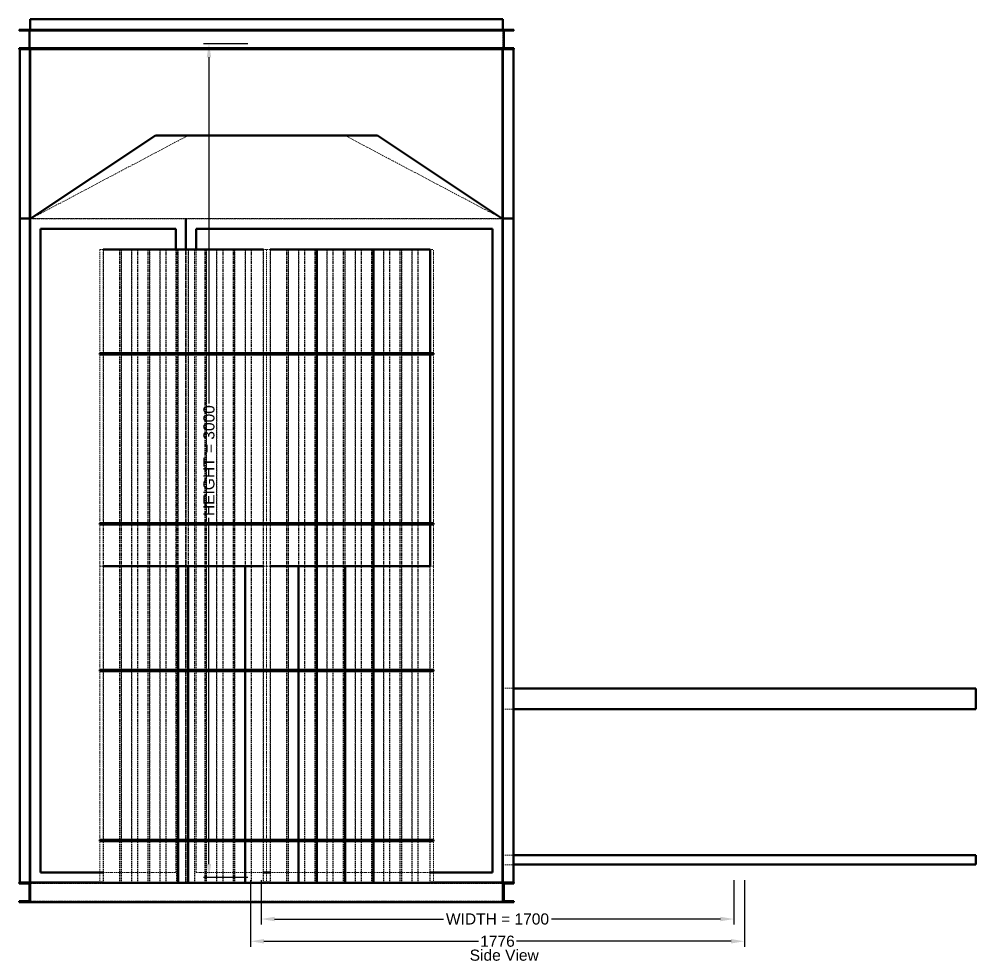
# Model space of a CAD drawing. Header units: millimetres. Extents: x 83 to 15238, y 375 to 10875.
# Drawn here: x 83 to 3525, y 7358 to 10748 of the extents above; entities that cross this region are included whole.
import ezdxf

# ---------------------------------------------------------------- set-up
doc = ezdxf.new("R2010")
doc.units = ezdxf.units.MM
doc.linetypes.add('Hidden', pattern=[15, 5, -3, 5, -2])
for name, color, linetype, lineweight in [('Default', 7, 'Continuous', 50), ('Edges', 7, 'Hidden', 15), ('HiddenEdges', 2, 'Hidden', 15), ('HiddenSilhouettes', 2, 'Hidden', 15), ('HiddenWires', 7, 'Hidden', 15), ('Silhouettes', 7, 'Continuous', 50), ('Wires', 7, 'Hidden', 15)]:
    doc.layers.add(name, color=color, linetype=linetype, lineweight=lineweight)
doc.layers.add('Dimension', color=7, linetype='Continuous', lineweight=50, true_color=0x6495ed)
doc.styles.add('Default', font='arial.ttf')
doc.dimstyles.get("Standard").update_dxf_attribs({"dimtxt": 0.18, "dimasz": 0.18, "dimexe": 0.18, "dimexo": 0.0625, "dimgap": 0.09, "dimtad": 0, "dimtih": 1, "dimtoh": 1, "dimdec": 4, "dimzin": 0, "dimdsep": 46, "dimtxsty": 'Standard', "dimcen": 0.09, "dimadec": 0, "dimazin": 0, "dimtfac": 1, "dimtdec": 4, "dimtofl": 0, "dimtmove": 0, "dimatfit": 3, "dimfxl": 1, "dimtolj": 1, "dimtzin": 0, "dimarcsym": 0})

# ---------------------------------------------------------------- blocks, each defined once
blk = doc.blocks.new('Left')
at = {"layer": 'Edges'}
for points in [[(-1680.8, 869.8), (-1113.6, 1169.8)], [(-548, 1169.8), (18, 870.4)]]:
    blk.add_lwpolyline(points, dxfattribs=at)
for points in [[(-1418.3, 386.8, 0), (-1418.3, 759.8, 0)], [(-1352.3, 386.8, 0), (-1352.3, 759.8, 0)], [(-1316.3, 386.8, 0), (-1316.3, 759.8, 0)], [(-1250.3, 386.8, 0), (-1250.3, 759.8, 0)], [(-1214.3, 386.8, 0), (-1214.3, 759.8, 0)], [(-1148.3, 386.8, 0), (-1148.3, 759.8, 0)], [(-1112.3, 386.8, 0), (-1112.3, 759.8, 0)], [(-1046.3, 386.8, 0), (-1046.3, 759.8, 0)], [(-1010.3, 386.8, 0), (-1010.3, 759.8, 0)], [(-944.3, 386.8, 0), (-944.3, 759.8, 0)], [(-908.3, 386.8, 0), (-908.3, 759.8, 0)], [(-842.3, 386.8, 0), (-842.3, 759.8, 0)], [(-818.3, 386.8, 0), (-818.3, 759.8, 0)], [(-752.3, 386.8, 0), (-752.3, 759.8, 0)], [(-716.3, 386.8, 0), (-716.3, 759.8, 0)], [(-614.3, 386.8, 0), (-614.3, 759.8, 0)], [(-548.3, 386.8, 0), (-548.3, 759.8, 0)], [(-512.3, 386.8, 0), (-512.3, 759.8, 0)], [(-410.3, 386.8, 0), (-410.3, 759.8, 0)], [(-344.3, 386.8, 0), (-344.3, 759.8, 0)], [(-308.3, 386.8, 0), (-308.3, 759.8, 0)], [(-1418.3, -225.2, 0), (-1418.3, 381.8, 0)], [(-1352.3, -225.2, 0), (-1352.3, 381.8, 0)], [(-1316.3, -225.2, 0), (-1316.3, 381.8, 0)], [(-1250.3, -225.2, 0), (-1250.3, 381.8, 0)], [(-1214.3, -225.2, 0), (-1214.3, 381.8, 0)], [(-1148.3, -225.2, 0), (-1148.3, 381.8, 0)], [(-1112.3, -225.2, 0), (-1112.3, 381.8, 0)], [(-1046.3, -225.2, 0), (-1046.3, 381.8, 0)], [(-1010.3, -225.2, 0), (-1010.3, 381.8, 0)], [(-944.3, -225.2, 0), (-944.3, 381.8, 0)], [(-908.3, -225.2, 0), (-908.3, 381.8, 0)], [(-842.3, -225.2, 0), (-842.3, 381.8, 0)], [(-818.3, -225.2, 0), (-818.3, 381.8, 0)], [(-752.3, -225.2, 0), (-752.3, 381.8, 0)], [(-716.3, -225.2, 0), (-716.3, 381.8, 0)], [(-614.3, -225.2, 0), (-614.3, 381.8, 0)], [(-548.3, -225.2, 0), (-548.3, 381.8, 0)], [(-512.3, -225.2, 0), (-512.3, 381.8, 0)], [(-410.3, -225.2, 0), (-410.3, 381.8, 0)], [(-344.3, -225.2, 0), (-344.3, 381.8, 0)], [(-308.3, -225.2, 0), (-308.3, 381.8, 0)], [(-1418.3, -380.2, 0), (-1418.3, -230.2, 0)], [(-1352.3, -380.2, 0), (-1352.3, -230.2, 0)], [(-1316.3, -380.2, 0), (-1316.3, -230.2, 0)], [(-1250.3, -380.2, 0), (-1250.3, -230.2, 0)], [(-1214.3, -380.2, 0), (-1214.3, -230.2, 0)], [(-1148.3, -380.2, 0), (-1148.3, -230.2, 0)], [(-1112.3, -380.2, 0), (-1112.3, -230.2, 0)], [(-1046.3, -380.2, 0), (-1046.3, -230.2, 0)], [(-1010.3, -380.2, 0), (-1010.3, -230.2, 0)], [(-944.3, -380.2, 0), (-944.3, -230.2, 0)], [(-908.3, -380.2, 0), (-908.3, -230.2, 0)], [(-842.3, -380.2, 0), (-842.3, -230.2, 0)], [(-818.3, -380.2, 0), (-818.3, -230.2, 0)], [(-752.3, -380.2, 0), (-752.3, -230.2, 0)], [(-716.3, -380.2, 0), (-716.3, -230.2, 0)], [(-614.3, -380.2, 0), (-614.3, -230.2, 0)], [(-548.3, -380.2, 0), (-548.3, -230.2, 0)], [(-512.3, -380.2, 0), (-512.3, -230.2, 0)], [(-410.3, -380.2, 0), (-410.3, -230.2, 0)], [(-344.3, -380.2, 0), (-344.3, -230.2, 0)], [(-308.3, -380.2, 0), (-308.3, -230.2, 0)], [(-1418.3, -753.2, 0), (-1418.3, -380.2, 0)], [(-1352.3, -753.2, 0), (-1352.3, -380.2, 0)], [(-1316.3, -753.2, 0), (-1316.3, -380.2, 0)], [(-1250.3, -753.2, 0), (-1250.3, -380.2, 0)], [(-1214.3, -753.2, 0), (-1214.3, -380.2, 0)], [(-1046.3, -753.2, 0), (-1046.3, -380.2, 0)], [(-1010.3, -753.2, 0), (-1010.3, -380.2, 0)], [(-944.3, -753.2, 0), (-944.3, -380.2, 0)], [(-842.3, -753.2, 0), (-842.3, -380.2, 0)], [(-818.3, -753.2, 0), (-818.3, -380.2, 0)], [(-752.3, -753.2, 0), (-752.3, -380.2, 0)], [(-614.3, -753.2, 0), (-614.3, -380.2, 0)], [(-512.3, -753.2, 0), (-512.3, -380.2, 0)], [(-410.3, -753.2, 0), (-410.3, -380.2, 0)], [(-344.3, -753.2, 0), (-344.3, -380.2, 0)], [(-308.3, -753.2, 0), (-308.3, -380.2, 0)], [(-242.3, -753.2, 0), (-242.3, -380.2, 0)], [(-1418.3, -1365.2, 0), (-1418.3, -758.2, 0)], [(-1352.3, -1365.2, 0), (-1352.3, -758.2, 0)], [(-1316.3, -1365.2, 0), (-1316.3, -758.2, 0)], [(-1250.3, -1365.2, 0), (-1250.3, -758.2, 0)], [(-1214.3, -1365.2, 0), (-1214.3, -758.2, 0)], [(-1046.3, -1365.2, 0), (-1046.3, -758.2, 0)], [(-1010.3, -1365.2, 0), (-1010.3, -758.2, 0)], [(-944.3, -1365.2, 0), (-944.3, -758.2, 0)], [(-842.3, -1365.2, 0), (-842.3, -758.2, 0)], [(-818.3, -1365.2, 0), (-818.3, -758.2, 0)], [(-752.3, -1365.2, 0), (-752.3, -758.2, 0)], [(-614.3, -1365.2, 0), (-614.3, -758.2, 0)], [(-512.3, -1365.2, 0), (-512.3, -758.2, 0)], [(-410.3, -1365.2, 0), (-410.3, -758.2, 0)], [(-344.3, -1365.2, 0), (-344.3, -758.2, 0)], [(-308.3, -1365.2, 0), (-308.3, -758.2, 0)], [(-242.3, -1365.2, 0), (-242.3, -758.2, 0)], [(-1418.3, -1520.2, 0), (-1418.3, -1370.2, 0)], [(-1352.3, -1520.2, 0), (-1352.3, -1370.2, 0)], [(-1316.3, -1520.2, 0), (-1316.3, -1370.2, 0)], [(-1250.3, -1520.2, 0), (-1250.3, -1370.2, 0)], [(-1214.3, -1520.2, 0), (-1214.3, -1370.2, 0)], [(-1046.3, -1520.2, 0), (-1046.3, -1370.2, 0)], [(-1010.3, -1520.2, 0), (-1010.3, -1370.2, 0)], [(-944.3, -1520.2, 0), (-944.3, -1370.2, 0)], [(-842.3, -1520.2, 0), (-842.3, -1370.2, 0)], [(-818.3, -1520.2, 0), (-818.3, -1370.2, 0)], [(-752.3, -1520.2, 0), (-752.3, -1370.2, 0)], [(-614.3, -1520.2, 0), (-614.3, -1370.2, 0)], [(-512.3, -1520.2, 0), (-512.3, -1370.2, 0)], [(-410.3, -1520.2, 0), (-410.3, -1370.2, 0)], [(-344.3, -1520.2, 0), (-344.3, -1370.2, 0)], [(-308.3, -1520.2, 0), (-308.3, -1370.2, 0)], [(-242.3, -1520.2, 0), (-242.3, -1370.2, 0)]]:
    blk.add_polyline3d(points, dxfattribs=at)
for points in [[(-1359.3, 759.8, 0)], [(-1353.5, 759.8, 0)], [(-1315.1, 759.8, 0)], [(-1293.3, 759.8, 0)], [(-1256.1, 759.8, 0)], [(-1192.5, 759.8, 0)], [(-1191.3, 759.8, 0)], [(-1155.3, 759.8, 0)], [(-1154.1, 759.8, 0)], [(-1090.5, 759.8, 0)], [(-1089.3, 759.8, 0)], [(-1053.3, 759.8, 0)], [(-1052.1, 759.8, 0)], [(-988.5, 759.8, 0)], [(-987.3, 759.8, 0)], [(-951.3, 759.8, 0)], [(-950.1, 759.8, 0)], [(-886.5, 759.8, 0)], [(-885.3, 759.8, 0)], [(-759.3, 759.8, 0)], [(-694.5, 759.8, 0)], [(-693.3, 759.8, 0)], [(-657.3, 759.8, 0)], [(-656.1, 759.8, 0)], [(-554.1, 759.8, 0)], [(-489.3, 759.8, 0)], [(-452.1, 759.8, 0)], [(-409.1, 759.8, 0)], [(-351.3, 759.8, 0)], [(-350.1, 759.8, 0)], [(-307.1, 759.8, 0)], [(-286.5, 759.8, 0)], [(-285.3, 759.8, 0)], [(-243.5, 759.8, 0)]]:
    blk.add_polyline3d(points, close=True, dxfattribs=at)
at = {"layer": 'HiddenEdges'}
blk.add_lwpolyline([(18, 870.4), (19.2, 869.8)], dxfattribs=at)
for points in [[(-1679.6, 1551, 0), (-1679.6, 1587.8, 0)], [(18, 1587.8, 0), (-1679.6, 1587.8, 0)], [(-1665.8, 1587.8, 0), (-1665.8, 1589, 0)], [(4.2, 1587.8, 0), (4.2, 1589, 0)], [(18, 1551, 0), (18, 1587.8, 0)], [(-1680.8, 1481, 0), (-1680.8, 1551, 0)], [(19.2, 1481, 0), (19.2, 1551, 0)], [(-1717.6, 1466, 0), (-1718.8, 1466, 0)], [(-1680.8, 1479.8, 0), (-1717.6, 1479.8, 0)], [(-1717.6, 872.2, 0), (-1717.6, 1479.8, 0)], [(56, 1479.8, 0), (19.2, 1479.8, 0)], [(56, 872.2, 0), (56, 1479.8, 0)], [(57.2, 1466, 0), (56, 1466, 0)], [(-1717.6, 886, 0), (-1718.8, 886, 0)], [(-1680.8, 872.2, 0), (-1717.6, 872.2, 0)], [(-1680.8, 869.8, 0), (-1717.6, 869.8, 0)], [(-1717.6, -1517.8, 0), (-1717.6, 869.8, 0)], [(-1679.6, -1517.8, 0), (-1679.6, 869.8, 0)], [(-1122, -1517.8, 0), (-1122, 869.8, 0)], [(-1119.6, -1517.8, 0), (-1119.6, 869.8, 0)], [(56, 872.2, 0), (19.2, 872.2, 0)], [(56, 869.8, 0), (19.2, 869.8, 0)], [(57.2, 886, 0), (56, 886, 0)], [(56, -1517.8, 0), (56, 869.8, 0)], [(-1717.6, 856, 0), (-1718.8, 856, 0)], [(57.2, 856, 0), (56, 856, 0)], [(-1359.3, -380.2, 0), (-1359.3, 759.8, 0)], [(-1353.5, -380.2, 0), (-1353.5, 759.8, 0)], [(-1315.1, -380.2, 0), (-1315.1, 759.8, 0)], [(-1293.3, -380.2, 0), (-1293.3, 759.8, 0)], [(-1256.1, -380.2, 0), (-1256.1, 759.8, 0)], [(-1192.5, -380.2, 0), (-1192.5, 759.8, 0)], [(-1191.3, -380.2, 0), (-1191.3, 759.8, 0)], [(-1155.3, -380.2, 0), (-1155.3, 759.8, 0)], [(-1154.1, -380.2, 0), (-1154.1, 759.8, 0)], [(-1090.5, -380.2, 0), (-1090.5, 759.8, 0)], [(-1089.3, -380.2, 0), (-1089.3, 759.8, 0)], [(-1053.3, -380.2, 0), (-1053.3, 759.8, 0)], [(-1052.1, -380.2, 0), (-1052.1, 759.8, 0)], [(-988.5, -380.2, 0), (-988.5, 759.8, 0)], [(-987.3, -380.2, 0), (-987.3, 759.8, 0)], [(-951.3, -380.2, 0), (-951.3, 759.8, 0)], [(-950.1, -380.2, 0), (-950.1, 759.8, 0)], [(-886.5, -380.2, 0), (-886.5, 759.8, 0)], [(-885.3, -380.2, 0), (-885.3, 759.8, 0)], [(-759.3, -380.2, 0), (-759.3, 759.8, 0)], [(-694.5, -380.2, 0), (-694.5, 759.8, 0)], [(-693.3, -380.2, 0), (-693.3, 759.8, 0)], [(-657.3, -380.2, 0), (-657.3, 759.8, 0)], [(-656.1, -380.2, 0), (-656.1, 759.8, 0)], [(-554.1, -380.2, 0), (-554.1, 759.8, 0)], [(-489.3, -380.2, 0), (-489.3, 759.8, 0)], [(-452.1, -380.2, 0), (-452.1, 759.8, 0)], [(-409.1, -380.2, 0), (-409.1, 759.8, 0)], [(-351.3, -380.2, 0), (-351.3, 759.8, 0)], [(-350.1, -380.2, 0), (-350.1, 759.8, 0)], [(-307.1, -380.2, 0), (-307.1, 759.8, 0)], [(-286.5, -380.2, 0), (-286.5, 759.8, 0)], [(-285.3, -380.2, 0), (-285.3, 759.8, 0)], [(-243.5, -380.2, 0), (-243.5, 759.8, 0)], [(-1418.3, 381.8, 0), (-1418.3, 386.8, 0)], [(-1352.3, 381.8, 0), (-1352.3, 386.8, 0)], [(-1316.3, 381.8, 0), (-1316.3, 386.8, 0)], [(-1250.3, 381.8, 0), (-1250.3, 386.8, 0)], [(-1214.3, 381.8, 0), (-1214.3, 386.8, 0)], [(-1148.3, 381.8, 0), (-1148.3, 386.8, 0)], [(-1112.3, 381.8, 0), (-1112.3, 386.8, 0)], [(-1046.3, 381.8, 0), (-1046.3, 386.8, 0)], [(-1010.3, 381.8, 0), (-1010.3, 386.8, 0)], [(-944.3, 381.8, 0), (-944.3, 386.8, 0)], [(-908.3, 381.8, 0), (-908.3, 386.8, 0)], [(-842.3, 381.8, 0), (-842.3, 386.8, 0)], [(-818.3, 381.8, 0), (-818.3, 386.8, 0)], [(-752.3, 381.8, 0), (-752.3, 386.8, 0)], [(-716.3, 381.8, 0), (-716.3, 386.8, 0)], [(-614.3, 381.8, 0), (-614.3, 386.8, 0)], [(-548.3, 381.8, 0), (-548.3, 386.8, 0)], [(-512.3, 381.8, 0), (-512.3, 386.8, 0)], [(-410.3, 381.8, 0), (-410.3, 386.8, 0)], [(-344.3, 381.8, 0), (-344.3, 386.8, 0)], [(-308.3, 381.8, 0), (-308.3, 386.8, 0)], [(-1418.3, -230.2, 0), (-1418.3, -225.2, 0)], [(-1352.3, -230.2, 0), (-1352.3, -225.2, 0)], [(-1316.3, -230.2, 0), (-1316.3, -225.2, 0)], [(-1250.3, -230.2, 0), (-1250.3, -225.2, 0)], [(-1214.3, -230.2, 0), (-1214.3, -225.2, 0)], [(-1148.3, -230.2, 0), (-1148.3, -225.2, 0)], [(-1112.3, -230.2, 0), (-1112.3, -225.2, 0)], [(-1046.3, -230.2, 0), (-1046.3, -225.2, 0)], [(-1010.3, -230.2, 0), (-1010.3, -225.2, 0)], [(-944.3, -230.2, 0), (-944.3, -225.2, 0)], [(-908.3, -230.2, 0), (-908.3, -225.2, 0)], [(-842.3, -230.2, 0), (-842.3, -225.2, 0)], [(-818.3, -230.2, 0), (-818.3, -225.2, 0)], [(-752.3, -230.2, 0), (-752.3, -225.2, 0)], [(-716.3, -230.2, 0), (-716.3, -225.2, 0)], [(-614.3, -230.2, 0), (-614.3, -225.2, 0)], [(-548.3, -230.2, 0), (-548.3, -225.2, 0)], [(-512.3, -230.2, 0), (-512.3, -225.2, 0)], [(-410.3, -230.2, 0), (-410.3, -225.2, 0)], [(-344.3, -230.2, 0), (-344.3, -225.2, 0)], [(-308.3, -230.2, 0), (-308.3, -225.2, 0)], [(-1359.3, -1520.2, 0), (-1359.3, -380.2, 0)], [(-1294.5, -1520.2, 0), (-1294.5, -380.2, 0)], [(-1293.3, -1520.2, 0), (-1293.3, -380.2, 0)], [(-1257.3, -1520.2, 0), (-1257.3, -380.2, 0)], [(-1256.1, -1520.2, 0), (-1256.1, -380.2, 0)], [(-1192.5, -1520.2, 0), (-1192.5, -380.2, 0)], [(-1155.3, -1520.2, 0), (-1155.3, -380.2, 0)], [(-1111.1, -1520.2, 0), (-1111.1, -380.2, 0)], [(-1089.3, -1520.2, 0), (-1089.3, -380.2, 0)], [(-1052.1, -1520.2, 0), (-1052.1, -380.2, 0)], [(-1009.1, -1520.2, 0), (-1009.1, -380.2, 0)], [(-950.1, -1520.2, 0), (-950.1, -380.2, 0)], [(-945.5, -1520.2, 0), (-945.5, -380.2, 0)], [(-886.5, -1520.2, 0), (-886.5, -380.2, 0)], [(-885.3, -1520.2, 0), (-885.3, -380.2, 0)], [(-759.3, -1520.2, 0), (-759.3, -380.2, 0)], [(-758.1, -1520.2, 0), (-758.1, -380.2, 0)], [(-715.1, -1520.2, 0), (-715.1, -380.2, 0)], [(-656.1, -1520.2, 0), (-656.1, -380.2, 0)], [(-592.5, -1520.2, 0), (-592.5, -380.2, 0)], [(-555.3, -1520.2, 0), (-555.3, -380.2, 0)], [(-554.1, -1520.2, 0), (-554.1, -380.2, 0)], [(-549.5, -1520.2, 0), (-549.5, -380.2, 0)], [(-490.5, -1520.2, 0), (-490.5, -380.2, 0)], [(-489.3, -1520.2, 0), (-489.3, -380.2, 0)], [(-453.3, -1520.2, 0), (-453.3, -380.2, 0)], [(-452.1, -1520.2, 0), (-452.1, -380.2, 0)], [(-409.1, -1520.2, 0), (-409.1, -380.2, 0)], [(-387.3, -1520.2, 0), (-387.3, -380.2, 0)], [(-351.3, -1520.2, 0), (-351.3, -380.2, 0)], [(-350.1, -1520.2, 0), (-350.1, -380.2, 0)], [(-286.5, -1520.2, 0), (-286.5, -380.2, 0)], [(-285.3, -1520.2, 0), (-285.3, -380.2, 0)], [(-243.5, -1520.2, 0), (-243.5, -380.2, 0)], [(-1418.3, -758.2, 0), (-1418.3, -753.2, 0)], [(-1352.3, -758.2, 0), (-1352.3, -753.2, 0)], [(-1316.3, -758.2, 0), (-1316.3, -753.2, 0)], [(-1250.3, -758.2, 0), (-1250.3, -753.2, 0)], [(-1214.3, -758.2, 0), (-1214.3, -753.2, 0)], [(-1046.3, -758.2, 0), (-1046.3, -753.2, 0)], [(-1010.3, -758.2, 0), (-1010.3, -753.2, 0)], [(-944.3, -758.2, 0), (-944.3, -753.2, 0)], [(-842.3, -758.2, 0), (-842.3, -753.2, 0)], [(-818.3, -758.2, 0), (-818.3, -753.2, 0)], [(-752.3, -758.2, 0), (-752.3, -753.2, 0)], [(-614.3, -758.2, 0), (-614.3, -753.2, 0)], [(-512.3, -758.2, 0), (-512.3, -753.2, 0)], [(-410.3, -758.2, 0), (-410.3, -753.2, 0)], [(-344.3, -758.2, 0), (-344.3, -753.2, 0)], [(-308.3, -758.2, 0), (-308.3, -753.2, 0)], [(-242.3, -758.2, 0), (-242.3, -753.2, 0)], [(-1680.8, -820.2, 0), (-1682, -820.2, 0)], [(-1418.3, -1370.2, 0), (-1418.3, -1365.2, 0)], [(-1352.3, -1370.2, 0), (-1352.3, -1365.2, 0)], [(-1316.3, -1370.2, 0), (-1316.3, -1365.2, 0)], [(-1250.3, -1370.2, 0), (-1250.3, -1365.2, 0)], [(-1214.3, -1370.2, 0), (-1214.3, -1365.2, 0)], [(-1046.3, -1370.2, 0), (-1046.3, -1365.2, 0)], [(-1010.3, -1370.2, 0), (-1010.3, -1365.2, 0)], [(-944.3, -1370.2, 0), (-944.3, -1365.2, 0)], [(-842.3, -1370.2, 0), (-842.3, -1365.2, 0)], [(-818.3, -1370.2, 0), (-818.3, -1365.2, 0)], [(-752.3, -1370.2, 0), (-752.3, -1365.2, 0)], [(-614.3, -1370.2, 0), (-614.3, -1365.2, 0)], [(-512.3, -1370.2, 0), (-512.3, -1365.2, 0)], [(-410.3, -1370.2, 0), (-410.3, -1365.2, 0)], [(-344.3, -1370.2, 0), (-344.3, -1365.2, 0)], [(-308.3, -1370.2, 0), (-308.3, -1365.2, 0)], [(-242.3, -1370.2, 0), (-242.3, -1365.2, 0)], [(-1680.8, -1420.2, 0), (-1682, -1420.2, 0)], [(-1717.6, -1504, 0), (-1718.8, -1504, 0)], [(57.2, -1504, 0), (56, -1504, 0)], [(59.2, -1519, 0), (-1720.8, -1519, 0)], [(59.2, -1522, 0), (-1720.8, -1522, 0)], [(-1680.8, -1517.8, 0), (-1717.6, -1517.8, 0)], [(22.2, -1522, 0), (-1683.8, -1522, 0)], [(-1122, -1517.8, 0), (-1679.6, -1517.8, 0)], [(18, -1517.8, 0), (-1119.6, -1517.8, 0)], [(56, -1517.8, 0), (19.2, -1517.8, 0)], [(59.2, -1586, 0), (-1720.8, -1586, 0)], [(59.2, -1589, 0), (-1720.8, -1589, 0)], [(22.2, -1586, 0), (-1683.8, -1586, 0)]]:
    blk.add_polyline3d(points, dxfattribs=at)
at = {"layer": 'HiddenSilhouettes'}
blk.add_lwpolyline([(18, 870.6), (19.2, 869.8)], dxfattribs=at)
for points in [[(-1683.8, 1548, 0)], [(22.2, 1548, 0)]]:
    blk.add_polyline3d(points, close=True, dxfattribs=at)
for points in [[(-1718.8, 1481, 0), (-1718.8, 1481, 0)], [(-1680.8, 1481, 0), (-1680.8, 1481, 0)], [(19.2, 1481, 0), (19.2, 1481, 0)], [(57.2, 1481, 0), (57.2, 1481, 0)], [(-1679, 871, 0), (-1120.8, 871, 0)], [(-1120.8, 871, 0), (17.4, 871, 0)], [(-1120.8, 869.8, 0), (-1120.8, 871, 0)], [(18, 871, 0), (19.2, 871, 0)], [(-1417.1, -380.2, 0), (-1417.1, 759.8, 0)], [(-1358.1, -380.2, 0), (-1358.1, 759.8, 0)], [(-1294.5, -380.2, 0), (-1294.5, 759.8, 0)], [(-1257.3, -380.2, 0), (-1257.3, 759.8, 0)], [(-1251.5, -380.2, 0), (-1251.5, 759.8, 0)], [(-1213.1, -380.2, 0), (-1213.1, 759.8, 0)], [(-1157.6, -1482.2, 0), (-1157.6, 759.8, 0)], [(-1149.5, -380.2, 0), (-1149.5, 759.8, 0)], [(-1120.8, -1519, 0), (-1120.8, 759.8, 0)], [(-1111.1, -380.2, 0), (-1111.1, 759.8, 0)], [(-1084, -1482.2, 0), (-1084, 759.8, 0)], [(-1047.5, -380.2, 0), (-1047.5, 759.8, 0)], [(-1009.1, -380.2, 0), (-1009.1, 759.8, 0)], [(-945.5, -380.2, 0), (-945.5, 759.8, 0)], [(-907.1, -380.2, 0), (-907.1, 759.8, 0)], [(-843.5, -380.2, 0), (-843.5, 759.8, 0)], [(-817.1, -380.2, 0), (-817.1, 759.8, 0)], [(-758.1, -380.2, 0), (-758.1, 759.8, 0)], [(-753.5, -380.2, 0), (-753.5, 759.8, 0)], [(-715.1, -380.2, 0), (-715.1, 759.8, 0)], [(-651.5, -380.2, 0), (-651.5, 759.8, 0)], [(-613.1, -380.2, 0), (-613.1, 759.8, 0)], [(-592.5, -380.2, 0), (-592.5, 759.8, 0)], [(-591.3, -380.2, 0), (-591.3, 759.8, 0)], [(-555.3, -380.2, 0), (-555.3, 759.8, 0)], [(-549.5, -380.2, 0), (-549.5, 759.8, 0)], [(-511.1, -380.2, 0), (-511.1, 759.8, 0)], [(-490.5, -380.2, 0), (-490.5, 759.8, 0)], [(-453.3, -380.2, 0), (-453.3, 759.8, 0)], [(-447.5, -380.2, 0), (-447.5, 759.8, 0)], [(-388.5, -380.2, 0), (-388.5, 759.8, 0)], [(-387.3, -380.2, 0), (-387.3, 759.8, 0)], [(-345.5, -380.2, 0), (-345.5, 759.8, 0)], [(-650.3, 381.8, 0), (-650.3, 386.8, 0)], [(-446.3, 381.8, 0), (-446.3, 386.8, 0)], [(-242.3, 381.8, 0), (-242.3, 386.8, 0)], [(-1415.8, -230.2, 0), (-1415.8, -225.2, 0)], [(-1405.8, -230.2, 0), (-1405.8, -225.2, 0)], [(-855.8, -230.2, 0), (-855.8, -225.2, 0)], [(-845.8, -230.2, 0), (-845.8, -225.2, 0)], [(-815.8, -230.2, 0), (-815.8, -225.2, 0)], [(-805.8, -230.2, 0), (-805.8, -225.2, 0)], [(-650.3, -230.2, 0), (-650.3, -225.2, 0)], [(-446.3, -230.2, 0), (-446.3, -225.2, 0)], [(-255.8, -230.2, 0), (-255.8, -225.2, 0)], [(-245.8, -230.2, 0), (-245.8, -225.2, 0)], [(-242.3, -230.2, 0), (-242.3, -225.2, 0)], [(-1417.1, -1520.2, 0), (-1417.1, -380.2, 0)], [(-1359.3, -380.2, 0), (-1293.3, -380.2, 0)], [(-1358.1, -1520.2, 0), (-1358.1, -380.2, 0)], [(-1358.1, -380.2, 0), (-1352.3, -380.2, 0)], [(-1353.5, -1520.2, 0), (-1353.5, -380.2, 0)], [(-1316.3, -380.2, 0), (-1294.5, -380.2, 0)], [(-1315.1, -1520.2, 0), (-1315.1, -380.2, 0)], [(-1257.3, -380.2, 0), (-1191.3, -380.2, 0)], [(-1256.1, -380.2, 0), (-1250.3, -380.2, 0)], [(-1251.5, -1520.2, 0), (-1251.5, -380.2, 0)], [(-1214.3, -380.2, 0), (-1192.5, -380.2, 0)], [(-1213.1, -1520.2, 0), (-1213.1, -380.2, 0)], [(-1191.3, -1520.2, 0), (-1191.3, -380.2, 0)], [(-1155.3, -380.2, 0), (-1089.3, -380.2, 0)], [(-1154.1, -1520.2, 0), (-1154.1, -380.2, 0)], [(-1154.1, -380.2, 0), (-1148.3, -380.2, 0)], [(-1149.5, -1520.2, 0), (-1149.5, -380.2, 0)], [(-1112.3, -380.2, 0), (-1090.5, -380.2, 0)], [(-1090.5, -1520.2, 0), (-1090.5, -380.2, 0)], [(-1053.3, -1520.2, 0), (-1053.3, -380.2, 0)], [(-1053.3, -380.2, 0), (-987.3, -380.2, 0)], [(-1052.1, -380.2, 0), (-1046.3, -380.2, 0)], [(-1047.5, -1520.2, 0), (-1047.5, -380.2, 0)], [(-1010.3, -380.2, 0), (-988.5, -380.2, 0)], [(-988.5, -1520.2, 0), (-988.5, -380.2, 0)], [(-987.3, -1520.2, 0), (-987.3, -380.2, 0)], [(-951.3, -1520.2, 0), (-951.3, -380.2, 0)], [(-951.3, -380.2, 0), (-885.3, -380.2, 0)], [(-950.1, -380.2, 0), (-944.3, -380.2, 0)], [(-908.3, -380.2, 0), (-886.5, -380.2, 0)], [(-907.1, -1520.2, 0), (-907.1, -380.2, 0)], [(-843.5, -1520.2, 0), (-843.5, -380.2, 0)], [(-817.1, -1520.2, 0), (-817.1, -380.2, 0)], [(-753.5, -1520.2, 0), (-753.5, -380.2, 0)], [(-752.8, -380.2, 0), (-752.3, -380.2, 0)], [(-752.8, -380.2, 0), (-693.3, -380.2, 0)], [(-716.3, -380.2, 0), (-694.5, -380.2, 0)], [(-694.5, -1520.2, 0), (-694.5, -380.2, 0)], [(-693.3, -1520.2, 0), (-693.3, -380.2, 0)], [(-657.3, -1520.2, 0), (-657.3, -380.2, 0)], [(-657.3, -380.2, 0), (-591.3, -380.2, 0)], [(-656.1, -380.2, 0), (-650.3, -380.2, 0)], [(-651.5, -1520.2, 0), (-651.5, -380.2, 0)], [(-614.3, -380.2, 0), (-592.5, -380.2, 0)], [(-613.1, -1520.2, 0), (-613.1, -380.2, 0)], [(-591.3, -1520.2, 0), (-591.3, -380.2, 0)], [(-555.3, -380.2, 0), (-489.3, -380.2, 0)], [(-554.1, -380.2, 0), (-548.3, -380.2, 0)], [(-512.3, -380.2, 0), (-490.5, -380.2, 0)], [(-511.1, -1520.2, 0), (-511.1, -380.2, 0)], [(-453.3, -380.2, 0), (-387.3, -380.2, 0)], [(-452.1, -380.2, 0), (-446.3, -380.2, 0)], [(-447.5, -1520.2, 0), (-447.5, -380.2, 0)], [(-410.3, -380.2, 0), (-388.5, -380.2, 0)], [(-388.5, -1520.2, 0), (-388.5, -380.2, 0)], [(-351.3, -380.2, 0), (-285.3, -380.2, 0)], [(-350.1, -380.2, 0), (-344.3, -380.2, 0)], [(-345.5, -1520.2, 0), (-345.5, -380.2, 0)], [(-308.3, -380.2, 0), (-286.5, -380.2, 0)], [(-307.1, -1520.2, 0), (-307.1, -380.2, 0)], [(-1148.3, -758.2, 0), (-1148.3, -753.2, 0)], [(-1112.3, -758.2, 0), (-1112.3, -753.2, 0)], [(-908.3, -758.2, 0), (-908.3, -753.2, 0)], [(-716.3, -758.2, 0), (-716.3, -753.2, 0)], [(-650.3, -758.2, 0), (-650.3, -753.2, 0)], [(-548.3, -758.2, 0), (-548.3, -753.2, 0)], [(-446.3, -758.2, 0), (-446.3, -753.2, 0)], [(19.2, -818.6, 0), (57.2, -818.6, 0)], [(55.6, -820.2, 0), (57.2, -820.2, 0)], [(55.6, -894.6, 0), (55.6, -820.2, 0)], [(19.2, -894.6, 0), (57.2, -894.6, 0)], [(19.2, -896.2, 0), (20.8, -896.2, 0)], [(20.8, -1420.2, 0), (20.8, -896.2, 0)], [(-1415.8, -1370.2, 0), (-1415.8, -1365.2, 0)], [(-1405.8, -1370.2, 0), (-1405.8, -1365.2, 0)], [(-1148.3, -1370.2, 0), (-1148.3, -1365.2, 0)], [(-1112.3, -1370.2, 0), (-1112.3, -1365.2, 0)], [(-908.3, -1370.2, 0), (-908.3, -1365.2, 0)], [(-855.8, -1370.2, 0), (-855.8, -1365.2, 0)], [(-845.8, -1370.2, 0), (-845.8, -1365.2, 0)], [(-815.8, -1370.2, 0), (-815.8, -1365.2, 0)], [(-805.8, -1370.2, 0), (-805.8, -1365.2, 0)], [(-716.3, -1370.2, 0), (-716.3, -1365.2, 0)], [(-650.3, -1370.2, 0), (-650.3, -1365.2, 0)], [(-548.3, -1370.2, 0), (-548.3, -1365.2, 0)], [(-446.3, -1370.2, 0), (-446.3, -1365.2, 0)], [(-255.8, -1370.2, 0), (-255.8, -1365.2, 0)], [(-245.8, -1370.2, 0), (-245.8, -1365.2, 0)], [(19.2, -1420.2, 0), (57.2, -1420.2, 0)], [(55.6, -1453.4, 0), (55.6, -1420.2, 0)], [(19.2, -1455, 0), (57.2, -1455, 0)], [(55.6, -1453.4, 0), (57.2, -1453.4, 0)], [(-1418.3, -1482.2, 0), (-1157.6, -1482.2, 0)], [(-1084, -1482.2, 0), (-842.3, -1482.2, 0)], [(-818.3, -1482.2, 0), (-242.3, -1482.2, 0)], [(-1418.3, -1519, 0), (-842.3, -1519, 0)], [(-1359.3, -1520.2, 0), (-1293.3, -1520.2, 0)], [(-1358.1, -1520.2, 0), (-1352.3, -1520.2, 0)], [(-1316.3, -1520.2, 0), (-1294.5, -1520.2, 0)], [(-1257.3, -1520.2, 0), (-1191.3, -1520.2, 0)], [(-1256.1, -1520.2, 0), (-1250.3, -1520.2, 0)], [(-1214.3, -1520.2, 0), (-1192.5, -1520.2, 0)], [(-1155.3, -1520.2, 0), (-1089.3, -1520.2, 0)], [(-1154.1, -1520.2, 0), (-1148.3, -1520.2, 0)], [(-1112.3, -1520.2, 0), (-1090.5, -1520.2, 0)], [(-1053.3, -1520.2, 0), (-987.3, -1520.2, 0)], [(-1052.1, -1520.2, 0), (-1046.3, -1520.2, 0)], [(-1010.3, -1520.2, 0), (-988.5, -1520.2, 0)], [(-951.3, -1520.2, 0), (-885.3, -1520.2, 0)], [(-950.1, -1520.2, 0), (-944.3, -1520.2, 0)], [(-908.3, -1520.2, 0), (-886.5, -1520.2, 0)], [(-818.3, -1519, 0), (-242.3, -1519, 0)], [(-752.8, -1520.2, 0), (-752.3, -1520.2, 0)], [(-752.8, -1520.2, 0), (-693.3, -1520.2, 0)], [(-716.3, -1520.2, 0), (-694.5, -1520.2, 0)], [(-657.3, -1520.2, 0), (-591.3, -1520.2, 0)], [(-656.1, -1520.2, 0), (-650.3, -1520.2, 0)], [(-614.3, -1520.2, 0), (-592.5, -1520.2, 0)], [(-555.3, -1520.2, 0), (-489.3, -1520.2, 0)], [(-554.1, -1520.2, 0), (-548.3, -1520.2, 0)], [(-512.3, -1520.2, 0), (-490.5, -1520.2, 0)], [(-453.3, -1520.2, 0), (-387.3, -1520.2, 0)], [(-452.1, -1520.2, 0), (-446.3, -1520.2, 0)], [(-410.3, -1520.2, 0), (-388.5, -1520.2, 0)], [(-351.3, -1520.2, 0), (-285.3, -1520.2, 0)], [(-350.1, -1520.2, 0), (-344.3, -1520.2, 0)], [(-308.3, -1520.2, 0), (-286.5, -1520.2, 0)], [(18, -1519, 0), (19.2, -1519, 0)]]:
    blk.add_polyline3d(points, dxfattribs=at)
at = {"layer": 'HiddenWires'}
for points in [[(18, 869.8, 0), (19.2, 869.8, 0)], [(-1430.8, 381.8, 0), (-1430.8, 386.8, 0)], [(-830.8, 381.8, 0), (-830.8, 386.8, 0)], [(-1430.8, -230.2, 0), (-1430.8, -225.2, 0)], [(-830.8, -230.2, 0), (-830.8, -225.2, 0)], [(-1418.3, -380.2, 0), (-842.3, -380.2, 0)], [(-818.3, -380.2, 0), (-242.3, -380.2, 0)], [(-1430.8, -758.2, 0), (-1430.8, -753.2, 0)], [(-830.8, -758.2, 0), (-830.8, -753.2, 0)], [(-1430.8, -1370.2, 0), (-1430.8, -1365.2, 0)], [(-830.8, -1370.2, 0), (-830.8, -1365.2, 0)], [(-1418.3, -1520.2, 0), (-842.3, -1520.2, 0)], [(-818.3, -1520.2, 0), (-512.3, -1520.2, 0)], [(-512.3, -1520.2, 0), (-242.3, -1520.2, 0)]]:
    blk.add_polyline3d(points, dxfattribs=at)
blk.add_polyline3d([(-537.7, -1520.2, 0)], close=True, dxfattribs=at)
at = {"layer": 'Silhouettes'}
blk.add_lwpolyline([(-431.1, 1169.8), (18, 870.6)], dxfattribs=at)
for points in [[(-1680.8, 1589, 0), (19.2, 1589, 0)], [(-1680.8, 1551, 0), (-1680.8, 1589, 0)], [(19.2, 1551, 0), (19.2, 1589, 0)], [(-1720.8, 1551, 0), (59.2, 1551, 0)], [(-1720.8, 1548, 0), (-1720.8, 1551, 0)], [(59.2, 1548, 0), (59.2, 1551, 0)], [(-1720.8, 1548, 0), (59.2, 1548, 0)], [(-1683.8, 1484, 0), (-1683.8, 1548, 0)], [(22.2, 1484, 0), (22.2, 1548, 0)], [(-1720.8, 1481, 0), (-1720.8, 1484, 0)], [(-1720.8, 1484, 0), (59.2, 1484, 0)], [(-1720.8, 1481, 0), (59.2, 1481, 0)], [(-1718.8, 871, 0), (-1718.8, 1481, 0)], [(-1680.8, 1191.7, 0), (-1680.8, 1481, 0)], [(19.2, 871, 0), (19.2, 1481, 0)], [(57.2, 871, 0), (57.2, 1481, 0)], [(59.2, 1481, 0), (59.2, 1484, 0)], [(-1682, 1479.8, 0), (-1680.8, 1479.8, 0)], [(-1682, 869.8, 0), (-1682, 1479.8, 0)], [(18, 1479.8, 0), (19.2, 1479.8, 0)], [(18, 869.8, 0), (18, 1479.8, 0)], [(19.2, 869.8, 0), (19.2, 1479.8, 0)], [(-1680.8, 869.8, 0), (-1680.8, 1191.7, 0)], [(-1680.8, 869.8, 0), (-1230.5, 1169.8, 0)], [(-1230.5, 1169.8, 0), (-1113.6, 1169.8, 0)], [(-1113.6, 1169.8, 0), (-548, 1169.8, 0)], [(-548, 1169.8, 0), (-431.1, 1169.8, 0)], [(-1718.8, -1519, 0), (-1718.8, 871, 0)], [(-1718.8, 871, 0), (-1680.8, 871, 0)], [(-1682, 869.8, 0), (-1680.8, 869.8, 0)], [(-1682, -1520.2, 0), (-1682, 869.8, 0)], [(-1680.8, -1390.4, 0), (-1680.8, 871, 0)], [(-1680.8, 871, 0), (-1679, 871, 0)], [(-1120.8, 759.8, 0), (-1120.8, 869.8, 0)], [(17.4, 871, 0), (18, 871, 0)], [(18, 869.8, 0), (19.2, 869.8, 0)], [(18, -1520.2, 0), (18, 869.8, 0)], [(19.2, -794.5, 0), (19.2, 871, 0)], [(19.2, 871, 0), (57.2, 871, 0)], [(57.2, -1519, 0), (57.2, 871, 0)], [(-1644, 834.2, 0), (-1157.6, 834.2, 0)], [(-1644, -1482.2, 0), (-1644, 834.2, 0)], [(-1157.6, 759.8, 0), (-1157.6, 834.2, 0)], [(-1084, 759.8, 0), (-1084, 834.2, 0)], [(-1084, 834.2, 0), (-17.6, 834.2, 0)], [(-17.6, -1482.2, 0), (-17.6, 834.2, 0)], [(-1418.3, 759.8, 0), (-1352.3, 759.8, 0)], [(-1359.3, 759.8, 0), (-1293.3, 759.8, 0)], [(-1358.1, 759.8, 0), (-1294.5, 759.8, 0)], [(-1316.3, 759.8, 0), (-1250.3, 759.8, 0)], [(-1257.3, 759.8, 0), (-1191.3, 759.8, 0)], [(-1256.1, 759.8, 0), (-1192.5, 759.8, 0)], [(-1214.3, 759.8, 0), (-1148.3, 759.8, 0)], [(-1155.3, 759.8, 0), (-1089.3, 759.8, 0)], [(-1154.1, 759.8, 0), (-1090.5, 759.8, 0)], [(-1112.3, 759.8, 0), (-1046.3, 759.8, 0)], [(-1053.3, 759.8, 0), (-987.3, 759.8, 0)], [(-1052.1, 759.8, 0), (-988.5, 759.8, 0)], [(-1010.3, 759.8, 0), (-944.3, 759.8, 0)], [(-951.3, 759.8, 0), (-885.3, 759.8, 0)], [(-950.1, 759.8, 0), (-886.5, 759.8, 0)], [(-908.3, 759.8, 0), (-842.3, 759.8, 0)], [(-818.3, 759.8, 0), (-752.3, 759.8, 0)], [(-752.8, 759.8, 0), (-694.5, 759.8, 0)], [(-752.8, 759.8, 0), (-693.3, 759.8, 0)], [(-716.3, 759.8, 0), (-650.3, 759.8, 0)], [(-657.3, 759.8, 0), (-591.3, 759.8, 0)], [(-656.1, 759.8, 0), (-592.5, 759.8, 0)], [(-650.3, 386.8, 0), (-650.3, 759.8, 0)], [(-614.3, 759.8, 0), (-548.3, 759.8, 0)], [(-555.3, 759.8, 0), (-489.3, 759.8, 0)], [(-554.1, 759.8, 0), (-490.5, 759.8, 0)], [(-512.3, 759.8, 0), (-446.3, 759.8, 0)], [(-453.3, 759.8, 0), (-387.3, 759.8, 0)], [(-452.1, 759.8, 0), (-388.5, 759.8, 0)], [(-446.3, 386.8, 0), (-446.3, 759.8, 0)], [(-410.3, 759.8, 0), (-344.3, 759.8, 0)], [(-351.3, 759.8, 0), (-285.3, 759.8, 0)], [(-350.1, 759.8, 0), (-286.5, 759.8, 0)], [(-308.3, 759.8, 0), (-242.3, 759.8, 0)], [(-242.3, 386.8, 0), (-242.3, 759.8, 0)], [(-1430.8, 386.8, 0), (-830.8, 386.8, 0)], [(-1430.8, 381.8, 0), (-1430.8, 386.8, 0)], [(-1430.8, 381.8, 0), (-830.8, 381.8, 0)], [(-830.8, 386.8, 0), (-230.8, 386.8, 0)], [(-830.8, 381.8, 0), (-830.8, 386.8, 0)], [(-830.8, 381.8, 0), (-230.8, 381.8, 0)], [(-650.3, -225.2, 0), (-650.3, 381.8, 0)], [(-446.3, -225.2, 0), (-446.3, 381.8, 0)], [(-242.3, -225.2, 0), (-242.3, 381.8, 0)], [(-230.8, 381.8, 0), (-230.8, 386.8, 0)], [(-1430.8, -225.2, 0), (-830.8, -225.2, 0)], [(-1430.8, -230.2, 0), (-1430.8, -225.2, 0)], [(-1430.8, -230.2, 0), (-830.8, -230.2, 0)], [(-830.8, -225.2, 0), (-230.8, -225.2, 0)], [(-830.8, -230.2, 0), (-830.8, -225.2, 0)], [(-830.8, -230.2, 0), (-230.8, -230.2, 0)], [(-650.3, -380.2, 0), (-650.3, -230.2, 0)], [(-446.3, -380.2, 0), (-446.3, -230.2, 0)], [(-242.3, -380.2, 0), (-242.3, -230.2, 0)], [(-230.8, -230.2, 0), (-230.8, -225.2, 0)], [(-1418.3, -380.2, 0), (-1352.3, -380.2, 0)], [(-1352.3, -380.2, 0), (-1316.3, -380.2, 0)], [(-1316.3, -380.2, 0), (-1250.3, -380.2, 0)], [(-1250.3, -380.2, 0), (-1214.3, -380.2, 0)], [(-1214.3, -380.2, 0), (-1148.3, -380.2, 0)], [(-1148.3, -753.2, 0), (-1148.3, -380.2, 0)], [(-1148.3, -380.2, 0), (-1112.3, -380.2, 0)], [(-1112.3, -753.2, 0), (-1112.3, -380.2, 0)], [(-1112.3, -380.2, 0), (-1046.3, -380.2, 0)], [(-1046.3, -380.2, 0), (-1010.3, -380.2, 0)], [(-1010.3, -380.2, 0), (-944.3, -380.2, 0)], [(-944.3, -380.2, 0), (-908.3, -380.2, 0)], [(-908.3, -380.2, 0), (-842.3, -380.2, 0)], [(-908.3, -753.2, 0), (-908.3, -380.2, 0)], [(-818.3, -380.2, 0), (-752.3, -380.2, 0)], [(-752.3, -380.2, 0), (-716.3, -380.2, 0)], [(-716.3, -380.2, 0), (-650.3, -380.2, 0)], [(-716.3, -753.2, 0), (-716.3, -380.2, 0)], [(-650.3, -753.2, 0), (-650.3, -380.2, 0)], [(-650.3, -380.2, 0), (-614.3, -380.2, 0)], [(-614.3, -380.2, 0), (-548.3, -380.2, 0)], [(-548.3, -753.2, 0), (-548.3, -380.2, 0)], [(-548.3, -380.2, 0), (-512.3, -380.2, 0)], [(-512.3, -380.2, 0), (-446.3, -380.2, 0)], [(-446.3, -753.2, 0), (-446.3, -380.2, 0)], [(-446.3, -380.2, 0), (-410.3, -380.2, 0)], [(-410.3, -380.2, 0), (-344.3, -380.2, 0)], [(-344.3, -380.2, 0), (-308.3, -380.2, 0)], [(-308.3, -380.2, 0), (-242.3, -380.2, 0)], [(-1430.8, -753.2, 0), (-830.8, -753.2, 0)], [(-1430.8, -758.2, 0), (-1430.8, -753.2, 0)], [(-830.8, -753.2, 0), (-230.8, -753.2, 0)], [(-830.8, -758.2, 0), (-830.8, -753.2, 0)], [(-230.8, -758.2, 0), (-230.8, -753.2, 0)], [(-1430.8, -758.2, 0), (-830.8, -758.2, 0)], [(-1148.3, -1365.2, 0), (-1148.3, -758.2, 0)], [(-1112.3, -1365.2, 0), (-1112.3, -758.2, 0)], [(-908.3, -1365.2, 0), (-908.3, -758.2, 0)], [(-830.8, -758.2, 0), (-230.8, -758.2, 0)], [(-716.3, -1365.2, 0), (-716.3, -758.2, 0)], [(-650.3, -1365.2, 0), (-650.3, -758.2, 0)], [(-548.3, -1365.2, 0), (-548.3, -758.2, 0)], [(-446.3, -1365.2, 0), (-446.3, -758.2, 0)], [(19.2, -1520.2, 0), (19.2, -794.5, 0)], [(57.2, -820.2, 0), (1720.8, -820.2, 0)], [(1720.8, -894.6, 0), (1720.8, -820.2, 0)], [(57.2, -894.6, 0), (1720.8, -894.6, 0)], [(-1430.8, -1365.2, 0), (-830.8, -1365.2, 0)], [(-1430.8, -1370.2, 0), (-1430.8, -1365.2, 0)], [(-1430.8, -1370.2, 0), (-830.8, -1370.2, 0)], [(-1148.3, -1520.2, 0), (-1148.3, -1370.2, 0)], [(-1112.3, -1520.2, 0), (-1112.3, -1370.2, 0)], [(-908.3, -1520.2, 0), (-908.3, -1370.2, 0)], [(-830.8, -1365.2, 0), (-230.8, -1365.2, 0)], [(-830.8, -1370.2, 0), (-830.8, -1365.2, 0)], [(-830.8, -1370.2, 0), (-230.8, -1370.2, 0)], [(-716.3, -1520.2, 0), (-716.3, -1370.2, 0)], [(-650.3, -1520.2, 0), (-650.3, -1370.2, 0)], [(-548.3, -1520.2, 0), (-548.3, -1370.2, 0)], [(-446.3, -1520.2, 0), (-446.3, -1370.2, 0)], [(-230.8, -1370.2, 0), (-230.8, -1365.2, 0)], [(-1680.8, -1520.2, 0), (-1680.8, -1390.4, 0)], [(57.2, -1420.2, 0), (1720.8, -1420.2, 0)], [(1720.8, -1453.4, 0), (1720.8, -1420.2, 0)], [(57.2, -1453.4, 0), (1720.8, -1453.4, 0)], [(-1644, -1482.2, 0), (-1418.3, -1482.2, 0)], [(-842.3, -1482.2, 0), (-818.3, -1482.2, 0)], [(-242.3, -1482.2, 0), (-17.6, -1482.2, 0)], [(-1720.8, -1519, 0), (-1680.8, -1519, 0)], [(-1720.8, -1522, 0), (-1720.8, -1519, 0)], [(-1720.8, -1522, 0), (-1683.8, -1522, 0)], [(-1683.8, -1586, 0), (-1683.8, -1522, 0)], [(-1682, -1520.2, 0), (-1680.8, -1520.2, 0)], [(-1680.8, -1589, 0), (-1680.8, -1519, 0)], [(-1680.8, -1519, 0), (-1418.3, -1519, 0)], [(-1418.3, -1520.2, 0), (-1352.3, -1520.2, 0)], [(-1352.3, -1520.2, 0), (-1316.3, -1520.2, 0)], [(-1316.3, -1520.2, 0), (-1250.3, -1520.2, 0)], [(-1250.3, -1520.2, 0), (-1214.3, -1520.2, 0)], [(-1214.3, -1520.2, 0), (-1148.3, -1520.2, 0)], [(-1148.3, -1520.2, 0), (-1112.3, -1520.2, 0)], [(-1112.3, -1520.2, 0), (-1046.3, -1520.2, 0)], [(-1046.3, -1520.2, 0), (-1010.3, -1520.2, 0)], [(-1010.3, -1520.2, 0), (-944.3, -1520.2, 0)], [(-944.3, -1520.2, 0), (-908.3, -1520.2, 0)], [(-908.3, -1520.2, 0), (-842.3, -1520.2, 0)], [(-842.3, -1519, 0), (-818.3, -1519, 0)], [(-818.3, -1520.2, 0), (-752.3, -1520.2, 0)], [(-752.3, -1520.2, 0), (-716.3, -1520.2, 0)], [(-716.3, -1520.2, 0), (-650.3, -1520.2, 0)], [(-650.3, -1520.2, 0), (-614.3, -1520.2, 0)], [(-614.3, -1520.2, 0), (-548.3, -1520.2, 0)], [(-548.3, -1520.2, 0), (-512.3, -1520.2, 0)], [(-512.3, -1520.2, 0), (-446.3, -1520.2, 0)], [(-446.3, -1520.2, 0), (-410.3, -1520.2, 0)], [(-410.3, -1520.2, 0), (-344.3, -1520.2, 0)], [(-344.3, -1520.2, 0), (-308.3, -1520.2, 0)], [(-308.3, -1520.2, 0), (-242.3, -1520.2, 0)], [(-242.3, -1519, 0), (18, -1519, 0)], [(18, -1520.2, 0), (19.2, -1520.2, 0)], [(19.2, -1589, 0), (19.2, -1519, 0)], [(19.2, -1519, 0), (59.2, -1519, 0)], [(22.2, -1522, 0), (59.2, -1522, 0)], [(22.2, -1586, 0), (22.2, -1522, 0)], [(59.2, -1522, 0), (59.2, -1519, 0)], [(-1720.8, -1589, 0), (-1720.8, -1586, 0)], [(-1720.8, -1586, 0), (-1683.8, -1586, 0)], [(-1720.8, -1589, 0), (-1680.8, -1589, 0)], [(-1680.8, -1589, 0), (19.2, -1589, 0)], [(19.2, -1589, 0), (59.2, -1589, 0)], [(22.2, -1586, 0), (59.2, -1586, 0)], [(59.2, -1589, 0), (59.2, -1586, 0)]]:
    blk.add_polyline3d(points, dxfattribs=at)
for points in [[(19.2, 871, 0)], [(-1417.1, 759.8, 0)], [(-1358.1, 759.8, 0)], [(-1294.5, 759.8, 0)], [(-1257.3, 759.8, 0)], [(-1251.5, 759.8, 0)], [(-1213.1, 759.8, 0)], [(-1149.5, 759.8, 0)], [(-1111.1, 759.8, 0)], [(-1047.5, 759.8, 0)], [(-1009.1, 759.8, 0)], [(-945.5, 759.8, 0)], [(-907.1, 759.8, 0)], [(-843.5, 759.8, 0)], [(-817.1, 759.8, 0)], [(-758.1, 759.8, 0)], [(-753.5, 759.8, 0)], [(-715.1, 759.8, 0)], [(-651.5, 759.8, 0)], [(-613.1, 759.8, 0)], [(-592.5, 759.8, 0)], [(-591.3, 759.8, 0)], [(-555.3, 759.8, 0)], [(-549.5, 759.8, 0)], [(-511.1, 759.8, 0)], [(-490.5, 759.8, 0)], [(-453.3, 759.8, 0)], [(-447.5, 759.8, 0)], [(-388.5, 759.8, 0)], [(-387.3, 759.8, 0)], [(-345.5, 759.8, 0)], [(-1415.8, -225.2, 0)], [(-1405.8, -225.2, 0)], [(-855.8, -225.2, 0)], [(-845.8, -225.2, 0)], [(-815.8, -225.2, 0)], [(-805.8, -225.2, 0)], [(-255.8, -225.2, 0)], [(-245.8, -225.2, 0)], [(-537.7, -380.2, 0)], [(-322.6, -380.2, 0)], [(57.2, -818.6, 0)], [(-1415.8, -1365.2, 0)], [(-1405.8, -1365.2, 0)], [(-855.8, -1365.2, 0)], [(-845.8, -1365.2, 0)], [(-815.8, -1365.2, 0)], [(-805.8, -1365.2, 0)], [(-255.8, -1365.2, 0)], [(-245.8, -1365.2, 0)], [(57.2, -1455, 0)]]:
    blk.add_polyline3d(points, close=True, dxfattribs=at)
at = {"layer": 'Wires'}
for points in [[(-1680.8, 869.8, 0), (18, 869.8, 0)], [(-1430.8, 386.8, 0), (-1430.8, 759.8, 0)], [(-1430.8, 759.8, 0), (-830.8, 759.8, 0)], [(-830.8, 386.8, 0), (-830.8, 759.8, 0)], [(-830.8, 759.8, 0), (-230.8, 759.8, 0)], [(-230.8, -380.2, 0), (-230.8, 759.8, 0)], [(-1430.8, -225.2, 0), (-1430.8, 381.8, 0)], [(-830.8, -225.2, 0), (-830.8, 381.8, 0)], [(-1430.8, -380.2, 0), (-1430.8, -230.2, 0)], [(-830.8, -380.2, 0), (-830.8, -230.2, 0)], [(-1430.8, -753.2, 0), (-1430.8, -380.2, 0)], [(-1430.8, -380.2, 0), (-1418.3, -380.2, 0)], [(-842.3, -380.2, 0), (-830.8, -380.2, 0)], [(-830.8, -753.2, 0), (-830.8, -380.2, 0)], [(-830.8, -380.2, 0), (-818.3, -380.2, 0)], [(-242.3, -380.2, 0), (-230.8, -380.2, 0)], [(-230.8, -1520.2, 0), (-230.8, -380.2, 0)], [(-1430.8, -1365.2, 0), (-1430.8, -758.2, 0)], [(-830.8, -1365.2, 0), (-830.8, -758.2, 0)], [(-1430.8, -1520.2, 0), (-1430.8, -1370.2, 0)], [(-830.8, -1520.2, 0), (-830.8, -1370.2, 0)], [(-1430.8, -1520.2, 0), (-1418.3, -1520.2, 0)], [(-842.3, -1520.2, 0), (-830.8, -1520.2, 0)], [(-830.8, -1520.2, 0), (-818.3, -1520.2, 0)], [(-242.3, -1520.2, 0), (-230.8, -1520.2, 0)]]:
    blk.add_polyline3d(points, dxfattribs=at)
blk = doc.blocks.new('*D13')
at = {"layer": 'Defpoints', "color": 0}
for p in [(954.2, 7659), (2654.2, 7659), (2654.2, 7509)]:
    blk.add_point(p, dxfattribs=at)
at = {"layer": 'Dimension', "color": 0, "lineweight": -2}
for p, q in [((954.2, 7649), (954.2, 7489)), ((2654.2, 7649), (2654.2, 7489)), ((1002.2, 7509), (1610.3, 7509)), ((2606.2, 7509), (1998, 7509))]:
    blk.add_line(p, q, dxfattribs=at)
at = {"layer": 'Dimension', "color": 0}
for points in [[(1002.2, 7517), (1002.2, 7501), (954.2, 7509)], [(2606.2, 7501), (2606.2, 7517), (2654.2, 7509)]]:
    blk.add_solid(points, dxfattribs=at)
at = {"layer": 'Dimension', "color": 0, "insert": (1804.2, 7509), "char_height": 40, "attachment_point": 5, "style": 'Default'}
blk.add_mtext('\\A1;WIDTH = 1700', dxfattribs=at)
blk = doc.blocks.new('*D14')
at = {"layer": 'Defpoints', "color": 0}
for p in [(916.2, 7659), (2692.2, 7659), (2692.2, 7429)]:
    blk.add_point(p, dxfattribs=at)
at = {"layer": 'Dimension', "color": 0, "lineweight": -2}
for p, q in [((916.2, 7649), (916.2, 7409)), ((2692.2, 7649), (2692.2, 7409)), ((964.2, 7429), (1736.3, 7429)), ((2644.2, 7429), (1872, 7429))]:
    blk.add_line(p, q, dxfattribs=at)
at = {"layer": 'Dimension', "color": 0}
for points in [[(964.2, 7437), (964.2, 7421), (916.2, 7429)], [(2644.2, 7421), (2644.2, 7437), (2692.2, 7429)]]:
    blk.add_solid(points, dxfattribs=at)
at = {"layer": 'Dimension', "color": 0, "insert": (1804.2, 7429), "char_height": 40, "attachment_point": 5, "style": 'Default'}
blk.add_mtext('\\A1;1776', dxfattribs=at)
blk = doc.blocks.new('*D15')
at = {"layer": 'Defpoints', "color": 0}
for p in [(766.2, 10659), (916.2, 10659), (916.2, 7659)]:
    blk.add_point(p, dxfattribs=at)
at = {"layer": 'Dimension', "color": 0, "lineweight": -2}
for p, q in [((906.2, 10659), (746.2, 10659)), ((766.2, 10611), (766.2, 9365)), ((766.2, 7707), (766.2, 8953)), ((906.2, 7659), (746.2, 7659))]:
    blk.add_line(p, q, dxfattribs=at)
at = {"layer": 'Dimension', "color": 0}
for points in [[(774.2, 10611), (758.2, 10611), (766.2, 10659)], [(758.2, 7707), (774.2, 7707), (766.2, 7659)]]:
    blk.add_solid(points, dxfattribs=at)
at = {"layer": 'Dimension', "color": 0, "insert": (766.2, 9159), "char_height": 40, "attachment_point": 5, "rotation": 90, "style": 'Default'}
blk.add_mtext('\\A1;HEIGHT = 3000', dxfattribs=at)

msp = doc.modelspace()

# ---------------------------------------------------------------- block references
at = {"layer": 'Default'}
msp.add_blockref('Left', (1804.1667, 9159), dxfattribs=at)

# ---------------------------------------------------------------- texts
at = {"layer": 'Dimension', "style": 'Default'}
msp.add_text('Side View', height=40, dxfattribs=at).set_placement((1704.1667, 7359))

# ---------------------------------------------------------------- dimensions: what is measured, and where the dimension line sits
at = {"layer": 'Dimension'}
dim = msp.add_linear_dim(base=(766.1667, 10659), p1=(916.1667, 7659), p2=(916.1667, 10659), angle=90, text='HEIGHT = <>', dimstyle='Standard', override={"dimscale": 1, "dimtxt": 40, "dimasz": 48, "dimexe": 20, "dimexo": 10, "dimgap": 10, "dimtad": 0, "dimjust": 0, "dimtih": 0, "dimtoh": 0, "dimdec": 3, "dimlfac": 1, "dimzin": 8, "dimlunit": 2, "dimpost": '', "dimtxsty": 'Default', "dimsah": 0, "dimse1": 0, "dimse2": 0, "dimclrt": 0, "dimtol": 0, "dimlim": 0, "dimtp": 0, "dimtm": 0, "dimtfac": 1, "dimtdec": 3, "dimtix": 0, "dimtzin": 8}, dxfattribs=at)
dim.commit()
dim.dimension.update_dxf_attribs({"geometry": '*D15', "text_midpoint": (766.1667, 9159), "dimtype": 160})
dim = msp.add_linear_dim(base=(2692.1667, 7429), p1=(916.1667, 7659), p2=(2692.1667, 7659), dimstyle='Standard', override={"dimscale": 1, "dimtxt": 40, "dimasz": 48, "dimexe": 20, "dimexo": 10, "dimgap": 10, "dimtad": 0, "dimjust": 0, "dimtih": 0, "dimtoh": 0, "dimdec": 3, "dimlfac": 1, "dimzin": 8, "dimlunit": 2, "dimpost": '', "dimtxsty": 'Default', "dimsah": 0, "dimse1": 0, "dimse2": 0, "dimclrt": 0, "dimtol": 0, "dimlim": 0, "dimtp": 0, "dimtm": 0, "dimtfac": 1, "dimtdec": 3, "dimtix": 0, "dimtzin": 8}, dxfattribs=at)
dim.commit()
dim.dimension.update_dxf_attribs({"geometry": '*D14', "text_midpoint": (1804.1667, 7429), "dimtype": 160})
dim = msp.add_linear_dim(base=(2654.1667, 7509), p1=(954.1667, 7659), p2=(2654.1667, 7659), text='WIDTH = <>', dimstyle='Standard', override={"dimscale": 1, "dimtxt": 40, "dimasz": 48, "dimexe": 20, "dimexo": 10, "dimgap": 10, "dimtad": 0, "dimjust": 0, "dimtih": 0, "dimtoh": 0, "dimdec": 3, "dimlfac": 1, "dimzin": 8, "dimlunit": 2, "dimpost": '', "dimtxsty": 'Default', "dimsah": 0, "dimse1": 0, "dimse2": 0, "dimclrt": 0, "dimtol": 0, "dimlim": 0, "dimtp": 0, "dimtm": 0, "dimtfac": 1, "dimtdec": 3, "dimtix": 0, "dimtzin": 8}, dxfattribs=at)
dim.commit()
dim.dimension.update_dxf_attribs({"geometry": '*D13', "text_midpoint": (1804.1667, 7509), "dimtype": 160})

doc.saveas('drawing.dxf')
